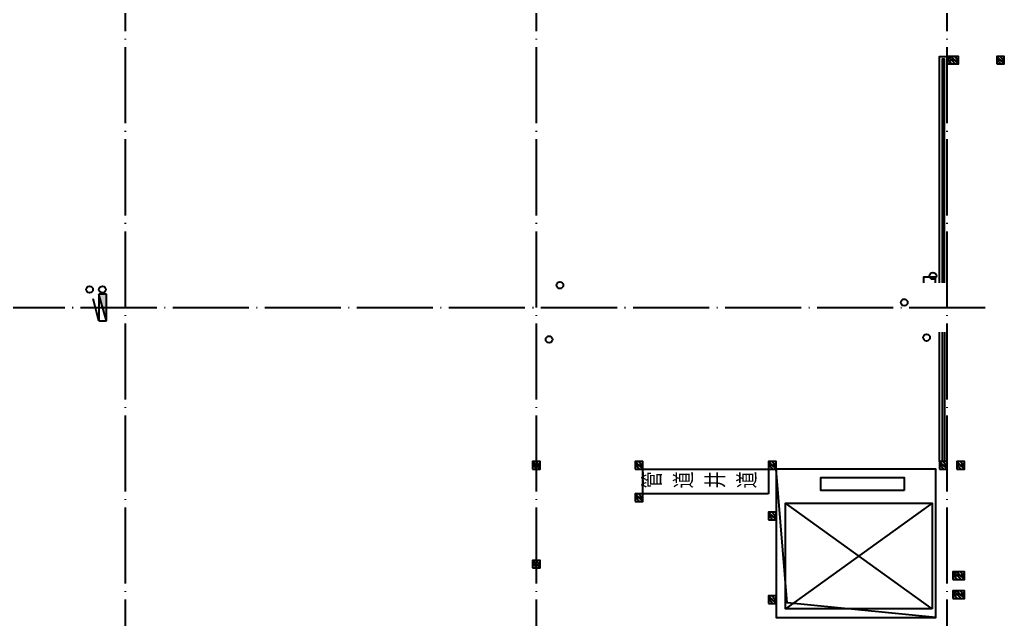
# Model space of a CAD drawing. Extents: x 6843040 to 15500510, y -6507076 to -4940511.
# Drawn here: x 8159718 to 8185600, y -5538702 to -5522937 of the extents above; entities that cross this region are included whole.
import ezdxf

# ---------------------------------------------------------------- set-up
doc = ezdxf.new("R2010")
doc.units = 0
doc.header["$LTSCALE"] = 1000
doc.header["$MEASUREMENT"] = 0
doc.linetypes.add('DOTE', pattern=[2.42, 2, -0.2, 0.02, -0.2])
for name, color, linetype in [('COLUMN', 10, 'Continuous'), ('DOTE', 8, 'DOTE'), ('E_LINE_6', 11, 'Continuous'), ('EQUIP_消火栓', 7, 'Continuous'), ('EVTR', 2, 'Continuous'), ('FLOOR', 9, 'Continuous'), ('plan-1', 40, 'Continuous'), ('plan-4', 6, 'Continuous'), ('PUB_HATCH', 8, 'Continuous'), ('RAIL', 163, 'Continuous'), ('S_SURFACE', 6, 'Continuous'), ('VPIPE-消防', 1, 'Continuous'), ('VPIPE-给水', 3, 'Continuous'), ('VPIPE-雨水', 4, 'Continuous'), ('建筑细线', 5, 'Continuous')]:
    doc.layers.add(name, color=color, linetype=linetype)
doc.styles.add('_HZTXT', font='SIMPLEX', dxfattribs={"width": 0.9, "bigfont": 'HZTXT'})

# ---------------------------------------------------------------- blocks, each defined once
blk = doc.blocks.new('Z$W@#425C139F')
at = {"layer": 'plan-4'}
for p, q in [((0, 0), (0, 3300)), ((0, 3300), (650, 3300)), ((650, 3300), (650, 0)), ((650, 0), (0, 0))]:
    blk.add_line(p, q, dxfattribs=at)
at = {"layer": 'plan-4', "insert": (142, 3300), "char_height": 500, "width": 48.63, "attachment_point": 1, "style": '_HZTXT'}
blk.add_mtext('管\\P道\\P井\\P道', dxfattribs=at)
blk = doc.blocks.new('2GZ')
at = {"layer": 'PUB_HATCH'}
h = blk.add_hatch(dxfattribs=at)
h.set_pattern_fill('钢筋混凝土', color=256, scale=25, angle=90, style=0)
h.set_pattern_definition([(134.999998, (-1312675.3, -21207.186), (-44.194175, -44.194172), []), (140, (-1312675.3, -21207.19), (15.68804, 179.315045), [18.75, -206.25]), (85, (-1312675.3, -21207.19), (-188.048035, -34.68783), [15, -165]), (190.4514, (-1312674, -21192.24), (-172.35988, 144.62735), [15.93505, -175.28553]), (136.1842, (-1312725.3, -21207.19), (41.37976, 266.81026), [28.125, -309.375]), (186.6356, (-1312721.85, -21184.95), (-243.52946, 233.66568), [23.90257, -262.92825]), (81.1842, (-1312725.3, -21207.19), (-243.52964, 233.6655), [22.5, -247.5]), (111, (-1312712.8, -21182.19), (100.65473, 149.22676), [18.75, -206.25]), (56, (-1312712.8, -21182.19), (-181.28751, 60.82884), [15, -165]), (161.4514, (-1312704.41, -21169.75), (-80.63262, 210.05566), [15.93505, -175.28553]), (127.499998, (-1312675.3, -21207.186), (-83.223463, 3.039967), [0, -163, 0, -167.5, 0, -165.625]), (97.499998, (-1312675.3, -21207.19), (-98.602926, 65.767388), [0, -95.5, 0, -159.25, 0, -63.125]), (57.499998, (-1312675.3, -21262.936), (5.638722, 133.455609), [0, -62.5, 0, -195, 0, -258.75]), (47.499998, (-1312675.3, -21287.94), (-25.02624, 145.796543), [0, -81.25, 0, -129.5, 0, -183.75])])
edge = h.paths.add_edge_path()
edge.add_line((-1006259, 246274), (-1006559, 246274))
edge.add_line((-1006259, 246274), (-1006259, 246474))
edge.add_line((-1006259, 246474), (-1006559, 246474))
edge.add_line((-1006559, 246474), (-1006559, 246274))
h = blk.add_hatch(dxfattribs=at)
h.set_pattern_fill('钢筋混凝土', color=256, scale=25, angle=90, style=0)
h.set_pattern_definition([(134.999998, (-1311475.28, -21207.186), (-44.194175, -44.194172), []), (140, (-1311475.28, -21207.19), (15.68804, 179.315045), [18.75, -206.25]), (85, (-1311475.28, -21207.19), (-188.048035, -34.68783), [15, -165]), (190.4514, (-1311473.97, -21192.24), (-172.35988, 144.62735), [15.93505, -175.28553]), (136.1842, (-1311525.28, -21207.19), (41.37976, 266.81026), [28.125, -309.375]), (186.6356, (-1311521.83, -21184.95), (-243.52946, 233.66568), [23.90257, -262.92825]), (81.1842, (-1311525.28, -21207.19), (-243.52964, 233.6655), [22.5, -247.5]), (111, (-1311512.78, -21182.19), (100.65473, 149.22676), [18.75, -206.25]), (56, (-1311512.78, -21182.19), (-181.28751, 60.82884), [15, -165]), (161.4514, (-1311504.39, -21169.75), (-80.63262, 210.05566), [15.93505, -175.28553]), (127.499998, (-1311475.28, -21207.186), (-83.223463, 3.039967), [0, -163, 0, -167.5, 0, -165.625]), (97.499998, (-1311475.28, -21207.19), (-98.602926, 65.767388), [0, -95.5, 0, -159.25, 0, -63.125]), (57.499998, (-1311475.28, -21262.936), (5.638722, 133.455609), [0, -62.5, 0, -195, 0, -258.75]), (47.499998, (-1311475.28, -21287.94), (-25.02624, 145.796543), [0, -81.25, 0, -129.5, 0, -183.75])])
edge = h.paths.add_edge_path()
edge.add_line((-1005059, 246274), (-1005259, 246274))
edge.add_line((-1005059, 246274), (-1005059, 246474))
edge.add_line((-1005059, 246474), (-1005259, 246474))
edge.add_line((-1005259, 246474), (-1005259, 246274))
h = blk.add_hatch(dxfattribs=at)
h.set_pattern_fill('钢筋混凝土', color=256, scale=25, angle=90, style=0)
h.set_pattern_definition([(134.999998, (-1323675.3, -31857.76), (-44.194175, -44.194172), []), (140, (-1323675.3, -31857.76), (15.68804, 179.315045), [18.75, -206.25]), (85, (-1323675.3, -31857.76), (-188.048035, -34.68783), [15, -165]), (190.4514, (-1323674, -31842.82), (-172.35988, 144.62735), [15.93505, -175.28553]), (136.1842, (-1323725.3, -31857.76), (41.37976, 266.81026), [28.125, -309.375]), (186.6356, (-1323721.85, -31835.53), (-243.52946, 233.66568), [23.90257, -262.92825]), (81.1842, (-1323725.3, -31857.76), (-243.52964, 233.6655), [22.5, -247.5]), (111, (-1323712.8, -31832.76), (100.65473, 149.22676), [18.75, -206.25]), (56, (-1323712.8, -31832.76), (-181.28751, 60.82884), [15, -165]), (161.4514, (-1323704.41, -31820.33), (-80.63262, 210.05566), [15.93505, -175.28553]), (127.499998, (-1323675.3, -31857.76), (-83.223463, 3.039967), [0, -163, 0, -167.5, 0, -165.625]), (97.499998, (-1323675.3, -31857.76), (-98.602926, 65.767388), [0, -95.5, 0, -159.25, 0, -63.125]), (57.499998, (-1323675.3, -31913.51), (5.638722, 133.455609), [0, -62.5, 0, -195, 0, -258.75]), (47.499998, (-1323675.3, -31938.51), (-25.02624, 145.796543), [0, -81.25, 0, -129.5, 0, -183.75])])
edge = h.paths.add_edge_path()
edge.add_line((-1017259, 235624), (-1017459, 235624))
edge.add_line((-1017259, 235624), (-1017259, 235824))
edge.add_line((-1017259, 235824), (-1017459, 235824))
edge.add_line((-1017459, 235824), (-1017459, 235624))
h = blk.add_hatch(dxfattribs=at)
h.set_pattern_fill('钢筋混凝土', color=256, scale=25, angle=90, style=0)
h.set_pattern_definition([(134.999998, (-1320975.336, -31857.76), (-44.194175, -44.194172), []), (140, (-1320975.34, -31857.76), (15.68804, 179.315045), [18.75, -206.25]), (85, (-1320975.34, -31857.76), (-188.048035, -34.68783), [15, -165]), (190.4514, (-1320974.03, -31842.82), (-172.35988, 144.62735), [15.93505, -175.28553]), (136.1842, (-1321025.34, -31857.76), (41.37976, 266.81026), [28.125, -309.375]), (186.6356, (-1321021.9, -31835.53), (-243.52946, 233.66568), [23.90257, -262.92825]), (81.1842, (-1321025.34, -31857.76), (-243.52964, 233.6655), [22.5, -247.5]), (111, (-1321012.84, -31832.76), (100.65473, 149.22676), [18.75, -206.25]), (56, (-1321012.84, -31832.76), (-181.28751, 60.82884), [15, -165]), (161.4514, (-1321004.45, -31820.33), (-80.63262, 210.05566), [15.93505, -175.28553]), (127.499998, (-1320975.336, -31857.76), (-83.223463, 3.039967), [0, -163, 0, -167.5, 0, -165.625]), (97.499998, (-1320975.34, -31857.76), (-98.602926, 65.767388), [0, -95.5, 0, -159.25, 0, -63.125]), (57.499998, (-1320975.336, -31913.51), (5.638722, 133.455609), [0, -62.5, 0, -195, 0, -258.75]), (47.499998, (-1320975.34, -31938.51), (-25.02624, 145.796543), [0, -81.25, 0, -129.5, 0, -183.75])])
edge = h.paths.add_edge_path()
edge.add_line((-1014559, 235624), (-1014759, 235624))
edge.add_line((-1014559, 235624), (-1014559, 235824))
edge.add_line((-1014559, 235824), (-1014759, 235824))
edge.add_line((-1014759, 235824), (-1014759, 235624))
h = blk.add_hatch(dxfattribs=at)
h.set_pattern_fill('钢筋混凝土', color=256, scale=25, angle=90, style=0)
h.set_pattern_definition([(134.999998, (-1317475.31, -31857.36), (-44.194175, -44.194172), []), (140, (-1317475.31, -31857.36), (15.68804, 179.315045), [18.75, -206.25]), (85, (-1317475.3, -31857.36), (-188.048035, -34.68783), [15, -165]), (190.4514, (-1317474, -31842.42), (-172.35988, 144.62735), [15.93505, -175.28553]), (136.1842, (-1317525.3, -31857.36), (41.37976, 266.81026), [28.125, -309.375]), (186.6356, (-1317521.86, -31835.13), (-243.52946, 233.66568), [23.90257, -262.92825]), (81.1842, (-1317525.3, -31857.36), (-243.52964, 233.6655), [22.5, -247.5]), (111, (-1317512.81, -31832.36), (100.65473, 149.22676), [18.75, -206.25]), (56, (-1317512.8, -31832.36), (-181.28751, 60.82884), [15, -165]), (161.4514, (-1317504.42, -31819.93), (-80.63262, 210.05566), [15.93505, -175.28553]), (127.499998, (-1317475.31, -31857.36), (-83.223463, 3.039967), [0, -163, 0, -167.5, 0, -165.625]), (97.499998, (-1317475.31, -31857.36), (-98.602926, 65.767388), [0, -95.5, 0, -159.25, 0, -63.125]), (57.499998, (-1317475.31, -31913.11), (5.638722, 133.455609), [0, -62.5, 0, -195, 0, -258.75]), (47.499998, (-1317475.31, -31938.11), (-25.02624, 145.796543), [0, -81.25, 0, -129.5, 0, -183.75])])
edge = h.paths.add_edge_path()
edge.add_line((-1011059, 235624), (-1011259, 235624))
edge.add_line((-1011059, 235624), (-1011059, 235824))
edge.add_line((-1011059, 235824), (-1011259, 235824))
edge.add_line((-1011259, 235824), (-1011259, 235624))
h = blk.add_hatch(dxfattribs=at)
h.set_pattern_fill('钢筋混凝土', color=256, scale=25, angle=90, style=0)
h.set_pattern_definition([(134.999998, (-1312975.3, -31857.76), (-44.194175, -44.194172), []), (140, (-1312975.3, -31857.76), (15.68804, 179.315045), [18.75, -206.25]), (85, (-1312975.3, -31857.76), (-188.048035, -34.68783), [15, -165]), (190.4514, (-1312974, -31842.82), (-172.35988, 144.62735), [15.93505, -175.28553]), (136.1842, (-1313025.3, -31857.76), (41.37976, 266.81026), [28.125, -309.375]), (186.6356, (-1313021.85, -31835.53), (-243.52946, 233.66568), [23.90257, -262.92825]), (81.1842, (-1313025.3, -31857.76), (-243.52964, 233.6655), [22.5, -247.5]), (111, (-1313012.8, -31832.76), (100.65473, 149.22676), [18.75, -206.25]), (56, (-1313012.8, -31832.76), (-181.28751, 60.82884), [15, -165]), (161.4514, (-1313004.41, -31820.33), (-80.63262, 210.05566), [15.93505, -175.28553]), (127.499998, (-1312975.3, -31857.76), (-83.223463, 3.039967), [0, -163, 0, -167.5, 0, -165.625]), (97.499998, (-1312975.3, -31857.76), (-98.602926, 65.767388), [0, -95.5, 0, -159.25, 0, -63.125]), (57.499998, (-1312975.3, -31913.51), (5.638722, 133.455609), [0, -62.5, 0, -195, 0, -258.75]), (47.499998, (-1312975.3, -31938.51), (-25.02624, 145.796543), [0, -81.25, 0, -129.5, 0, -183.75])])
edge = h.paths.add_edge_path()
edge.add_line((-1006559, 235624), (-1006759, 235624))
edge.add_line((-1006559, 235624), (-1006559, 235824))
edge.add_line((-1006559, 235824), (-1006759, 235824))
edge.add_line((-1006759, 235824), (-1006759, 235624))
h = blk.add_hatch(dxfattribs=at)
h.set_pattern_fill('钢筋混凝土', color=256, scale=25, angle=90, style=0)
h.set_pattern_definition([(134.999998, (-1312525.336, -31857.76), (-44.194175, -44.194172), []), (140, (-1312525.34, -31857.76), (15.68804, 179.315045), [18.75, -206.25]), (85, (-1312525.34, -31857.76), (-188.048035, -34.68783), [15, -165]), (190.4514, (-1312524.03, -31842.82), (-172.35988, 144.62735), [15.93505, -175.28553]), (136.1842, (-1312575.34, -31857.76), (41.37976, 266.81026), [28.125, -309.375]), (186.6356, (-1312571.9, -31835.53), (-243.52946, 233.66568), [23.90257, -262.92825]), (81.1842, (-1312575.34, -31857.76), (-243.52964, 233.6655), [22.5, -247.5]), (111, (-1312562.84, -31832.76), (100.65473, 149.22676), [18.75, -206.25]), (56, (-1312562.84, -31832.76), (-181.28751, 60.82884), [15, -165]), (161.4514, (-1312554.45, -31820.33), (-80.63262, 210.05566), [15.93505, -175.28553]), (127.499998, (-1312525.336, -31857.76), (-83.223463, 3.039967), [0, -163, 0, -167.5, 0, -165.625]), (97.499998, (-1312525.34, -31857.76), (-98.602926, 65.767388), [0, -95.5, 0, -159.25, 0, -63.125]), (57.499998, (-1312525.336, -31913.51), (5.638722, 133.455609), [0, -62.5, 0, -195, 0, -258.75]), (47.499998, (-1312525.34, -31938.51), (-25.02624, 145.796543), [0, -81.25, 0, -129.5, 0, -183.75])])
edge = h.paths.add_edge_path()
edge.add_line((-1006109, 235624), (-1006309, 235624))
edge.add_line((-1006109, 235624), (-1006109, 235824))
edge.add_line((-1006109, 235824), (-1006309, 235824))
edge.add_line((-1006309, 235824), (-1006309, 235624))
h = blk.add_hatch(dxfattribs=at)
h.set_pattern_fill('钢筋混凝土', color=256, scale=25, angle=90, style=0)
h.set_pattern_definition([(134.999998, (-1320975.336, -32707.84), (-44.194175, -44.194172), []), (140, (-1320975.34, -32707.84), (15.68804, 179.315045), [18.75, -206.25]), (85, (-1320975.34, -32707.84), (-188.048035, -34.68783), [15, -165]), (190.4514, (-1320974.03, -32692.9), (-172.35988, 144.62735), [15.93505, -175.28553]), (136.1842, (-1321025.34, -32707.84), (41.37976, 266.81026), [28.125, -309.375]), (186.6356, (-1321021.9, -32685.6), (-243.52946, 233.66568), [23.90257, -262.92825]), (81.1842, (-1321025.34, -32707.84), (-243.52964, 233.6655), [22.5, -247.5]), (111, (-1321012.84, -32682.84), (100.65473, 149.22676), [18.75, -206.25]), (56, (-1321012.84, -32682.84), (-181.28751, 60.82884), [15, -165]), (161.4514, (-1321004.45, -32670.4), (-80.63262, 210.05566), [15.93505, -175.28553]), (127.499998, (-1320975.336, -32707.84), (-83.223463, 3.039967), [0, -163, 0, -167.5, 0, -165.625]), (97.499998, (-1320975.34, -32707.84), (-98.602926, 65.767388), [0, -95.5, 0, -159.25, 0, -63.125]), (57.499998, (-1320975.336, -32763.59), (5.638722, 133.455609), [0, -62.5, 0, -195, 0, -258.75]), (47.499998, (-1320975.34, -32788.59), (-25.02624, 145.796543), [0, -81.25, 0, -129.5, 0, -183.75])])
edge = h.paths.add_edge_path()
edge.add_line((-1014559, 234774), (-1014759, 234774))
edge.add_line((-1014559, 234774), (-1014559, 234974))
edge.add_line((-1014559, 234974), (-1014759, 234974))
edge.add_line((-1014759, 234974), (-1014759, 234774))
h = blk.add_hatch(dxfattribs=at)
h.set_pattern_fill('钢筋混凝土', color=256, scale=25, angle=90, style=0)
h.set_pattern_definition([(134.999998, (-1317475.336, -33192.76), (-44.194175, -44.194172), []), (140, (-1317475.34, -33192.76), (15.68804, 179.315045), [18.75, -206.25]), (85, (-1317475.34, -33192.76), (-188.048035, -34.68783), [15, -165]), (190.4514, (-1317474.03, -33177.82), (-172.35988, 144.62735), [15.93505, -175.28553]), (136.1842, (-1317525.34, -33192.76), (41.37976, 266.81026), [28.125, -309.375]), (186.6356, (-1317521.9, -33170.53), (-243.52946, 233.66568), [23.90257, -262.92825]), (81.1842, (-1317525.34, -33192.76), (-243.52964, 233.6655), [22.5, -247.5]), (111, (-1317512.84, -33167.76), (100.65473, 149.22676), [18.75, -206.25]), (56, (-1317512.84, -33167.76), (-181.28751, 60.82884), [15, -165]), (161.4514, (-1317504.45, -33155.33), (-80.63262, 210.05566), [15.93505, -175.28553]), (127.499998, (-1317475.336, -33192.76), (-83.223463, 3.039967), [0, -163, 0, -167.5, 0, -165.625]), (97.499998, (-1317475.34, -33192.76), (-98.602926, 65.767388), [0, -95.5, 0, -159.25, 0, -63.125]), (57.499998, (-1317475.336, -33248.51), (5.638722, 133.455609), [0, -62.5, 0, -195, 0, -258.75]), (47.499998, (-1317475.34, -33273.51), (-25.02624, 145.796543), [0, -81.25, 0, -129.5, 0, -183.75])])
edge = h.paths.add_edge_path()
edge.add_line((-1011059, 234289), (-1011259, 234289))
edge.add_line((-1011059, 234289), (-1011059, 234489))
edge.add_line((-1011059, 234489), (-1011259, 234489))
edge.add_line((-1011259, 234489), (-1011259, 234289))
h = blk.add_hatch(dxfattribs=at)
h.set_pattern_fill('钢筋混凝土', color=256, scale=25, angle=90, style=0)
h.set_pattern_definition([(134.999998, (-1323675.3, -34457.36), (-44.194175, -44.194172), []), (140, (-1323675.3, -34457.36), (15.68804, 179.315045), [18.75, -206.25]), (85, (-1323675.3, -34457.36), (-188.048035, -34.68783), [15, -165]), (190.4514, (-1323674, -34442.42), (-172.35988, 144.62735), [15.93505, -175.28553]), (136.1842, (-1323725.3, -34457.36), (41.37976, 266.81026), [28.125, -309.375]), (186.6356, (-1323721.85, -34435.13), (-243.52946, 233.66568), [23.90257, -262.92825]), (81.1842, (-1323725.3, -34457.36), (-243.52964, 233.6655), [22.5, -247.5]), (111, (-1323712.8, -34432.36), (100.65473, 149.22676), [18.75, -206.25]), (56, (-1323712.8, -34432.36), (-181.28751, 60.82884), [15, -165]), (161.4514, (-1323704.41, -34419.93), (-80.63262, 210.05566), [15.93505, -175.28553]), (127.499998, (-1323675.3, -34457.36), (-83.223463, 3.039967), [0, -163, 0, -167.5, 0, -165.625]), (97.499998, (-1323675.3, -34457.36), (-98.602926, 65.767388), [0, -95.5, 0, -159.25, 0, -63.125]), (57.499998, (-1323675.3, -34513.11), (5.638722, 133.455609), [0, -62.5, 0, -195, 0, -258.75]), (47.499998, (-1323675.3, -34538.11), (-25.02624, 145.796543), [0, -81.25, 0, -129.5, 0, -183.75])])
edge = h.paths.add_edge_path()
edge.add_line((-1017259, 233024), (-1017459, 233024))
edge.add_line((-1017259, 233024), (-1017259, 233224))
edge.add_line((-1017259, 233224), (-1017459, 233224))
edge.add_line((-1017459, 233224), (-1017459, 233024))
h = blk.add_hatch(dxfattribs=at)
h.set_pattern_fill('钢筋混凝土', color=256, scale=25, angle=90, style=0)
h.set_pattern_definition([(134.999998, (-1312525.336, -34757.36), (-44.194175, -44.194172), []), (140, (-1312525.34, -34757.36), (15.68804, 179.315045), [18.75, -206.25]), (85, (-1312525.34, -34757.36), (-188.048035, -34.68783), [15, -165]), (190.4514, (-1312524.03, -34742.42), (-172.35988, 144.62735), [15.93505, -175.28553]), (136.1842, (-1312575.34, -34757.36), (41.37976, 266.81026), [28.125, -309.375]), (186.6356, (-1312571.9, -34735.13), (-243.52946, 233.66568), [23.90257, -262.92825]), (81.1842, (-1312575.34, -34757.36), (-243.52964, 233.6655), [22.5, -247.5]), (111, (-1312562.84, -34732.36), (100.65473, 149.22676), [18.75, -206.25]), (56, (-1312562.84, -34732.36), (-181.28751, 60.82884), [15, -165]), (161.4514, (-1312554.45, -34719.93), (-80.63262, 210.05566), [15.93505, -175.28553]), (127.499998, (-1312525.336, -34757.36), (-83.223463, 3.039967), [0, -163, 0, -167.5, 0, -165.625]), (97.499998, (-1312525.34, -34757.36), (-98.602926, 65.767388), [0, -95.5, 0, -159.25, 0, -63.125]), (57.499998, (-1312525.336, -34813.11), (5.638722, 133.455609), [0, -62.5, 0, -195, 0, -258.75]), (47.499998, (-1312525.34, -34838.11), (-25.02624, 145.796543), [0, -81.25, 0, -129.5, 0, -183.75])])
edge = h.paths.add_edge_path()
edge.add_line((-1006109, 232724), (-1006409, 232724))
edge.add_line((-1006109, 232724), (-1006109, 232924))
edge.add_line((-1006109, 232924), (-1006409, 232924))
edge.add_line((-1006409, 232924), (-1006409, 232724))
h = blk.add_hatch(dxfattribs=at)
h.set_pattern_fill('钢筋混凝土', color=256, scale=25, angle=90, style=0)
h.set_pattern_definition([(134.999998, (-1312525.336, -35257.36), (-44.194175, -44.194172), []), (140, (-1312525.34, -35257.36), (15.68804, 179.315045), [18.75, -206.25]), (85, (-1312525.34, -35257.36), (-188.048035, -34.68783), [15, -165]), (190.4514, (-1312524.03, -35242.42), (-172.35988, 144.62735), [15.93505, -175.28553]), (136.1842, (-1312575.34, -35257.36), (41.37976, 266.81026), [28.125, -309.375]), (186.6356, (-1312571.9, -35235.13), (-243.52946, 233.66568), [23.90257, -262.92825]), (81.1842, (-1312575.34, -35257.36), (-243.52964, 233.6655), [22.5, -247.5]), (111, (-1312562.84, -35232.36), (100.65473, 149.22676), [18.75, -206.25]), (56, (-1312562.84, -35232.36), (-181.28751, 60.82884), [15, -165]), (161.4514, (-1312554.45, -35219.93), (-80.63262, 210.05566), [15.93505, -175.28553]), (127.499998, (-1312525.336, -35257.36), (-83.223463, 3.039967), [0, -163, 0, -167.5, 0, -165.625]), (97.499998, (-1312525.34, -35257.36), (-98.602926, 65.767388), [0, -95.5, 0, -159.25, 0, -63.125]), (57.499998, (-1312525.336, -35313.11), (5.638722, 133.455609), [0, -62.5, 0, -195, 0, -258.75]), (47.499998, (-1312525.34, -35338.11), (-25.02624, 145.796543), [0, -81.25, 0, -129.5, 0, -183.75])])
edge = h.paths.add_edge_path()
edge.add_line((-1006109, 232224), (-1006409, 232224))
edge.add_line((-1006109, 232224), (-1006109, 232424))
edge.add_line((-1006109, 232424), (-1006409, 232424))
edge.add_line((-1006409, 232424), (-1006409, 232224))
h = blk.add_hatch(dxfattribs=at)
h.set_pattern_fill('钢筋混凝土', color=256, scale=25, angle=90, style=0)
h.set_pattern_definition([(134.999998, (-1317475.336, -35392.76), (-44.194175, -44.194172), []), (140, (-1317475.34, -35392.76), (15.68804, 179.315045), [18.75, -206.25]), (85, (-1317475.34, -35392.76), (-188.048035, -34.68783), [15, -165]), (190.4514, (-1317474.03, -35377.82), (-172.35988, 144.62735), [15.93505, -175.28553]), (136.1842, (-1317525.34, -35392.76), (41.37976, 266.81026), [28.125, -309.375]), (186.6356, (-1317521.9, -35370.53), (-243.52946, 233.66568), [23.90257, -262.92825]), (81.1842, (-1317525.34, -35392.76), (-243.52964, 233.6655), [22.5, -247.5]), (111, (-1317512.84, -35367.76), (100.65473, 149.22676), [18.75, -206.25]), (56, (-1317512.84, -35367.76), (-181.28751, 60.82884), [15, -165]), (161.4514, (-1317504.45, -35355.33), (-80.63262, 210.05566), [15.93505, -175.28553]), (127.499998, (-1317475.336, -35392.76), (-83.223463, 3.039967), [0, -163, 0, -167.5, 0, -165.625]), (97.499998, (-1317475.34, -35392.76), (-98.602926, 65.767388), [0, -95.5, 0, -159.25, 0, -63.125]), (57.499998, (-1317475.336, -35448.51), (5.638722, 133.455609), [0, -62.5, 0, -195, 0, -258.75]), (47.499998, (-1317475.34, -35473.51), (-25.02624, 145.796543), [0, -81.25, 0, -129.5, 0, -183.75])])
edge = h.paths.add_edge_path()
edge.add_line((-1011059, 232089), (-1011259, 232089))
edge.add_line((-1011059, 232089), (-1011059, 232289))
edge.add_line((-1011059, 232289), (-1011259, 232289))
edge.add_line((-1011259, 232289), (-1011259, 232089))
at = {"layer": 'COLUMN'}
for points in [[(-1006559, 246274), (-1006259, 246274), (-1006259, 246474), (-1006559, 246474)], [(-1005259, 246274), (-1005059, 246274), (-1005059, 246474), (-1005259, 246474)], [(-1017459, 235624), (-1017259, 235624), (-1017259, 235824), (-1017459, 235824)], [(-1014759, 235624), (-1014559, 235624), (-1014559, 235824), (-1014759, 235824)], [(-1011259, 235624), (-1011059, 235624), (-1011059, 235824), (-1011259, 235824)], [(-1006759, 235624), (-1006559, 235624), (-1006559, 235824), (-1006759, 235824)], [(-1006309, 235624), (-1006109, 235624), (-1006109, 235824), (-1006309, 235824)], [(-1014759, 234774), (-1014559, 234774), (-1014559, 234974), (-1014759, 234974)], [(-1011259, 234289), (-1011059, 234289), (-1011059, 234489), (-1011259, 234489)], [(-1017459, 233024), (-1017259, 233024), (-1017259, 233224), (-1017459, 233224)], [(-1006409, 232724), (-1006109, 232724), (-1006109, 232924), (-1006409, 232924)], [(-1006409, 232224), (-1006109, 232224), (-1006109, 232424), (-1006409, 232424)], [(-1011259, 232089), (-1011059, 232089), (-1011059, 232289), (-1011259, 232289)]]:
    blk.add_lwpolyline(points, close=True, dxfattribs=at)
blk = doc.blocks.new('$TWTSYS$00000508')
for p, q in [((-0.5, 0.5), (0.324, 1.224)), ((-0.5, 0.5), (-0.5, -0.5)), ((-0.5, -0.5), (0.5, 0.5)), ((0.5, 0.5), (-0.5, 0.5)), ((0.5, -0.5), (0.5, 0.5)), ((-0.5, -0.5), (0.5, -0.5))]:
    blk.add_line(p, q)
blk.add_solid([(0.5, -0.5), (0.5, 0.5), (-0.5, -0.5)])
blk = doc.blocks.new('二层排水消防0922')
at = {"layer": 'VPIPE-消防'}
for centre in [(8161554, -5530031), (8161891, -5530031)]:
    blk.add_circle(centre, 90, dxfattribs=at)
at = {"layer": 'VPIPE-给水'}
for centre in [(8173918, -5529919), (8173635, -5531344)]:
    blk.add_circle(centre, 90, dxfattribs=at)
at = {"layer": 'VPIPE-雨水'}
for centre in [(8183725, -5529673), (8182968, -5530372), (8183556, -5531295)]:
    blk.add_circle(centre, 90, dxfattribs=at)
at = {"layer": 'EQUIP_消火栓', "xscale": 700, "yscale": 200, "zscale": 700, "rotation": 89.99999499104365}
blk.add_blockref('$TWTSYS$00000508', (8161896, -5530503), dxfattribs=at)

msp = doc.modelspace()

# ---------------------------------------------------------------- linework, layer by layer
at = {"layer": 'DOTE'}
for p, q in [((8162500, -5554702), (8162500, -5485702.5)), ((8173300, -5554702), (8173300, -5485702.5)), ((8184100, -5554702), (8184100, -5485702.5)), ((8050000, -5530502), (8185100, -5530502))]:
    msp.add_line(p, q, dxfattribs=at)
at = {"layer": 'E_LINE_6'}
msp.add_lwpolyline([(8183800, -5538652.4), (8183800, -5534752.4), (8179600, -5534752.4), (8179600, -5538652.4), (8183800, -5538652.4), (8179888.4, -5538266.1), (8179600, -5534752.4)], dxfattribs=at)
at = {"layer": 'EVTR'}
for p, q in [((8183700, -5535647.4), (8179850, -5538427.4)), ((8183700, -5538427.4), (8179850, -5535647.4))]:
    msp.add_line(p, q, dxfattribs=at)
for points in [[(8182970, -5535312.4), (8180780, -5535312.4), (8180780, -5534977.4), (8182970, -5534977.4)], [(8183700, -5538427.4), (8179850, -5538427.4), (8179850, -5535647.4), (8183700, -5535647.4)]]:
    msp.add_lwpolyline(points, close=True, dxfattribs=at)
at = {"layer": 'FLOOR'}
for points in [[(8183900, -5529852), (8183900, -5523901.8), (8184100, -5523901.8)], [(8183900, -5534552.4), (8183900, -5531152)]]:
    msp.add_lwpolyline(points, dxfattribs=at)
at = {"layer": 'RAIL'}
for points in [[(8184030, -5529852), (8184030, -5523971.8), (8183970, -5523971.8), (8183970, -5529852)], [(8183970, -5531152), (8183970, -5534552.4)], [(8184030, -5531152), (8184030, -5534552.4)]]:
    msp.add_lwpolyline(points, dxfattribs=at)
at = {"layer": 'S_SURFACE'}
msp.add_lwpolyline([(8183483.3, -5529852), (8183483.3, -5529702), (8183783.3, -5529702), (8183783.3, -5529852)], dxfattribs=at)

# ---------------------------------------------------------------- block references
at = {"layer": 'plan-1'}
msp.add_blockref('二层排水消防0922', (0, 0), dxfattribs=at)
at = {"layer": 'plan-4', "rotation": 90}
msp.add_blockref('Z$W@#425C139F', (8179400, -5535402.5), dxfattribs=at)
at = {"layer": '建筑细线'}
msp.add_blockref('2GZ', (9190659, -5770376.2), dxfattribs=at)

doc.saveas('drawing.dxf')
